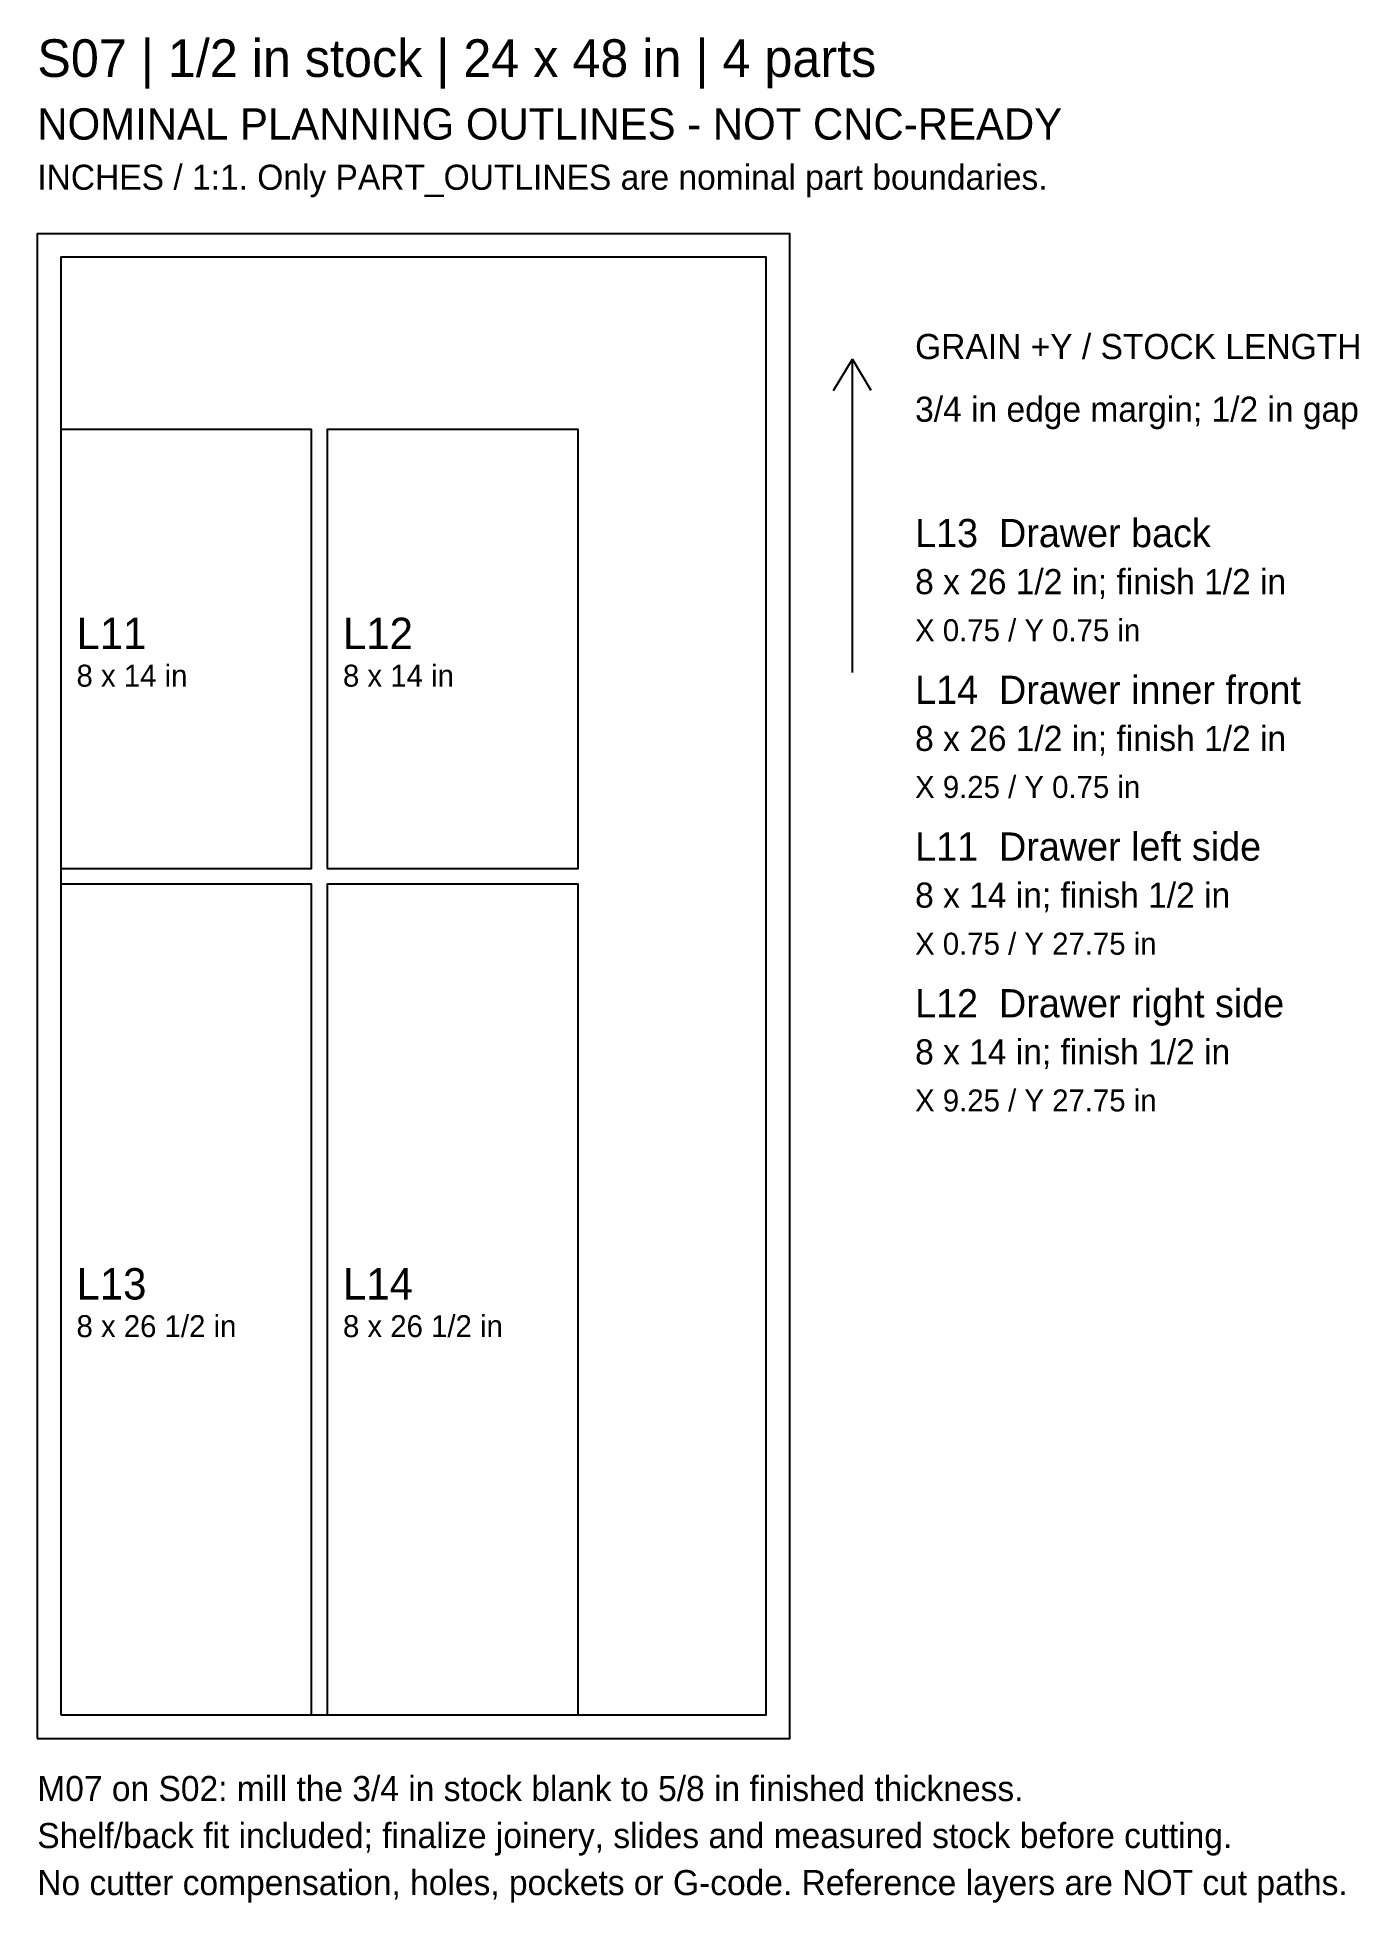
# Model space of a CAD drawing. Header units: inches. Extents: x 0 to 42.1, y -5.2 to 54.3.
import ezdxf

# ---------------------------------------------------------------- set-up
doc = ezdxf.new("R2010")
doc.units = ezdxf.units.IN
doc.header["$MEASUREMENT"] = 0
for name, color, linetype in [('GRAIN_REFERENCE', 5, 'CONTINUOUS'), ('LABELS', 3, 'CONTINUOUS'), ('MARGIN_REFERENCE', 8, 'CONTINUOUS'), ('PART_OUTLINES', 7, 'CONTINUOUS'), ('STOCK_REFERENCE', 8, 'CONTINUOUS')]:
    doc.layers.add(name, color=color, linetype=linetype)

msp = doc.modelspace()

# ---------------------------------------------------------------- linework, layer by layer
at = {"layer": 'GRAIN_REFERENCE'}
for p in [(25.4, 43), (26, 34), (26.6, 43)]:
    msp.add_line(p, (26, 44), dxfattribs=at)
at = {"layer": 'MARGIN_REFERENCE'}
msp.add_lwpolyline([(0.75, 0.75), (23.25, 0.75), (23.25, 47.25), (0.75, 47.25)], close=True, dxfattribs=at)
at = {"layer": 'PART_OUTLINES'}
for points in [[(0.75, 27.75), (8.75, 27.75), (8.75, 41.75), (0.75, 41.75)], [(9.25, 27.75), (17.25, 27.75), (17.25, 41.75), (9.25, 41.75)], [(0.75, 0.75), (8.75, 0.75), (8.75, 27.25), (0.75, 27.25)], [(9.25, 0.75), (17.25, 0.75), (17.25, 27.25), (9.25, 27.25)]]:
    msp.add_lwpolyline(points, close=True, dxfattribs=at)
at = {"layer": 'STOCK_REFERENCE'}
msp.add_lwpolyline([(0, 0), (24, 0), (24, 48), (0, 48)], close=True, dxfattribs=at)

# ---------------------------------------------------------------- texts
at = {"layer": 'LABELS'}
for s, height, p in [('S07 | 1/2 in stock | 24 x 48 in | 4 parts', 1.2, (0, 53)), ('NOMINAL PLANNING OUTLINES - NOT CNC-READY', 1, (0, 51)), ('INCHES / 1:1. Only PART_OUTLINES are nominal part boundaries.', 0.8, (0, 49.4)), ('GRAIN +Y / STOCK LENGTH', 0.8, (28, 44)), ('3/4 in edge margin; 1/2 in gap', 0.8, (28, 42)), ('L13  Drawer back', 0.9, (28, 38)), ('8 x 26 1/2 in; finish 1/2 in', 0.8, (28, 36.5)), ('L11', 1, (1.25, 34.75)), ('L12', 1, (9.75, 34.75)), ('X 0.75 / Y 0.75 in', 0.7, (28, 35)), ('8 x 14 in', 0.7, (1.25, 33.55)), ('8 x 14 in', 0.7, (9.75, 33.55)), ('L14  Drawer inner front', 0.9, (28, 33)), ('8 x 26 1/2 in; finish 1/2 in', 0.8, (28, 31.5)), ('X 9.25 / Y 0.75 in', 0.7, (28, 30)), ('L11  Drawer left side', 0.9, (28, 28)), ('8 x 14 in; finish 1/2 in', 0.8, (28, 26.5)), ('X 0.75 / Y 27.75 in', 0.7, (28, 25)), ('L12  Drawer right side', 0.9, (28, 23)), ('8 x 14 in; finish 1/2 in', 0.8, (28, 21.5)), ('X 9.25 / Y 27.75 in', 0.7, (28, 20)), ('L13', 1, (1.25, 14)), ('L14', 1, (9.75, 14)), ('8 x 26 1/2 in', 0.7, (1.25, 12.8)), ('8 x 26 1/2 in', 0.7, (9.75, 12.8)), ('M07 on S02: mill the 3/4 in stock blank to 5/8 in finished thickness.', 0.8, (0, -2)), ('Shelf/back fit included; finalize joinery, slides and measured stock before cutting.', 0.8, (0, -3.5)), ('No cutter compensation, holes, pockets or G-code. Reference layers are NOT cut paths.', 0.8, (0, -5))]:
    msp.add_text(s, height=height, dxfattribs=at).set_placement(p)

doc.saveas('drawing.dxf')
